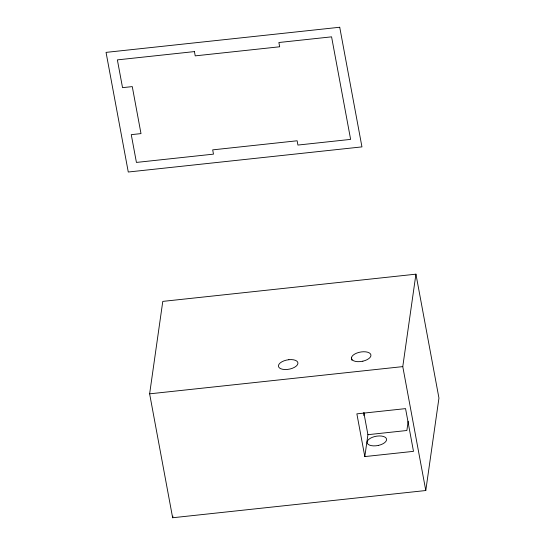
<?xml version="1.0" encoding="UTF-8"?>
<svg xmlns="http://www.w3.org/2000/svg" width="545" height="545" viewBox="0 0 545 545"><rect width="100%" height="100%" fill="white"/><g stroke="black" fill="none" stroke-linecap="round" stroke-linejoin="round"><path stroke-width="0.82" d="M149.63 393.837L162.785 301.392L415.93 274.169L438.95 398.075L425.788 490.527L172.642 517.75L149.63 393.837L402.775 366.615L415.93 274.169M172.642 517.75L172.888 516.067M363.788 415.501L364.149 412.981M364.809 456.581L356.873 413.853L405.555 408.621L413.492 451.349L364.809 456.581L367.923 434.685L363.801 412.504M408.185 421.271L406.87 430.502L367.923 434.685M402.775 366.615L425.788 490.527M351.484 357.758L351.947 360.245M288.864 359.7L286.323 360.136A9.892 4.714 -10.5 0 0 278.441 365.613A9.892 4.714 -10.5 0 0 284.987 369.537L287.481 369.435A9.892 4.714 -10.5 0 0 297.911 363.522A9.892 4.714 -10.5 0 0 288.864 359.7M362.861 361.185L360.32 361.601A9.892 4.714 -10.5 0 1 351.58 358.896L351.477 357.67A9.892 4.714 -10.5 0 1 361.226 351.934A9.892 4.714 -10.5 0 1 370.92 354.924A9.892 4.714 -10.5 0 1 362.861 361.185M378.441 445.401L375.893 445.81A9.892 4.714 -10.5 0 1 367.207 443.071L367.119 441.838A9.892 4.714 -10.5 0 1 376.929 436.123A9.892 4.714 -10.5 0 1 386.569 439.161A9.892 4.714 -10.5 0 1 378.441 445.401M339.726 27.25L106.05 52.381L128.273 172.016L361.948 146.884L339.726 27.25M194.436 51.591L117.373 59.882L122.536 87.65L132.272 86.607L140.998 133.607L131.263 134.649L136.427 162.424L213.483 154.14L212.686 149.868L297.134 140.78L297.924 145.059L350.626 139.391L331.578 36.842L278.877 42.51L279.674 46.781L195.226 55.863L194.436 51.591"/></g></svg>
